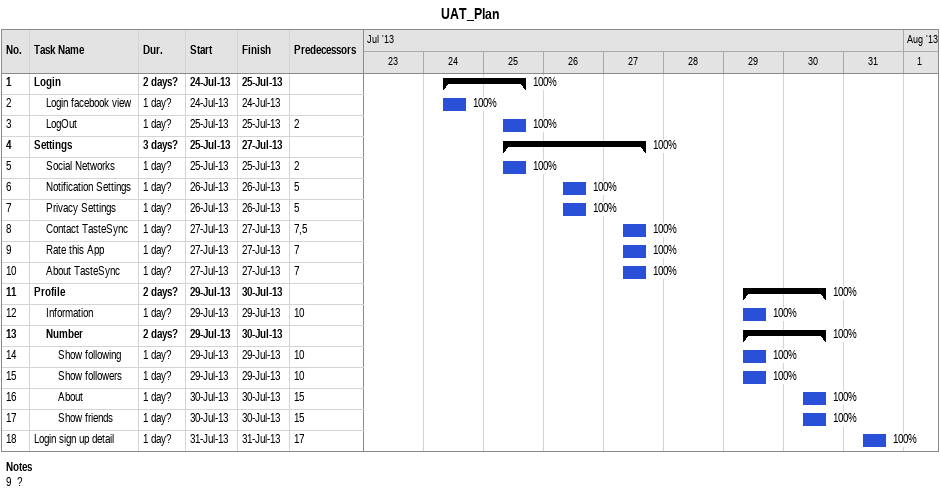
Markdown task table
UAT_Plan

| ID | Level | Task | Duration | Start | Finish | Predecessors | % complete |
|---|---|---|---|---|---|---|---|
| 1 | 1 | **Login** | 2d? | 2013-07-24 | 2013-07-25 |  | 100 |
| 2 | 2 | Login facebook view | 1d? | 2013-07-24 | 2013-07-24 |  | 100 |
| 3 | 2 | LogOut | 1d? | 2013-07-25 | 2013-07-25 | 2 | 100 |
| 4 | 1 | **Settings** | 3d? | 2013-07-25 | 2013-07-27 |  | 100 |
| 5 | 2 | Social Networks | 1d? | 2013-07-25 | 2013-07-25 | 2 | 100 |
| 6 | 2 | Notification Settings | 1d? | 2013-07-26 | 2013-07-26 | 5 | 100 |
| 7 | 2 | Privacy Settings | 1d? | 2013-07-26 | 2013-07-26 | 5 | 100 |
| 8 | 2 | Contact TasteSync | 1d? | 2013-07-27 | 2013-07-27 | 7, 5 | 100 |
| 9 | 2 | Rate this App | 1d? | 2013-07-27 | 2013-07-27 | 7 | 100 |
| 10 | 2 | About TasteSync | 1d? | 2013-07-27 | 2013-07-27 | 7 | 100 |
| 11 | 1 | **Profile** | 2d? | 2013-07-29 | 2013-07-30 |  | 100 |
| 12 | 2 | Information | 1d? | 2013-07-29 | 2013-07-29 | 10 | 100 |
| 13 | 2 | **Number** | 2d? | 2013-07-29 | 2013-07-30 |  | 100 |
| 14 | 3 | Show following | 1d? | 2013-07-29 | 2013-07-29 | 10 | 100 |
| 15 | 3 | Show followers | 1d? | 2013-07-29 | 2013-07-29 | 10 | 100 |
| 16 | 3 | About | 1d? | 2013-07-30 | 2013-07-30 | 15 | 100 |
| 17 | 3 | Show friends | 1d? | 2013-07-30 | 2013-07-30 | 15 | 100 |
| 18 | 1 | Login sign up detail | 1d? | 2013-07-31 | 2013-07-31 | 17 | 100 |

Notes
- 9: ?
